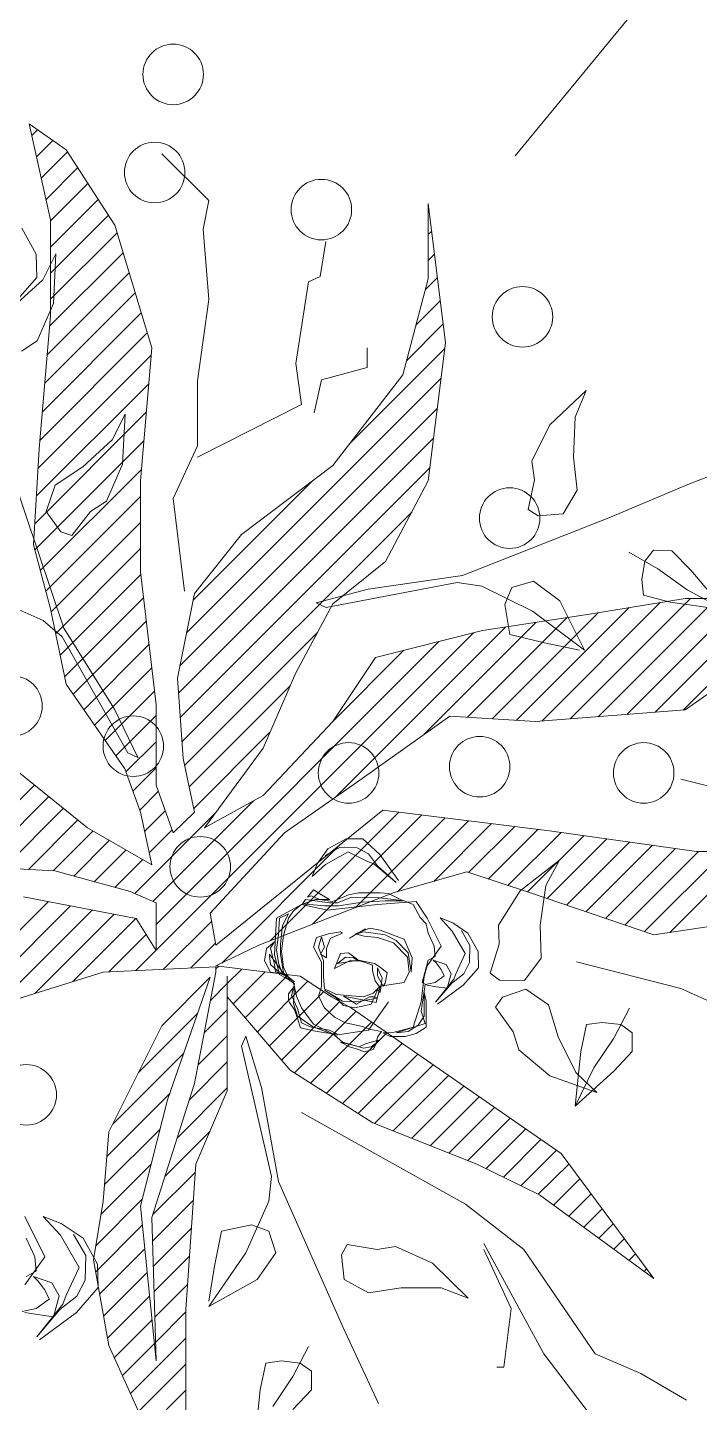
# Model space of a CAD drawing. Header units: millimetres. Extents: x -122165 to 59500, y -31598 to 53500.
# Drawn here: x 19088.7 to 19278.3, y 5046.7 to 5434.5 of the extents above; entities that cross this region are included whole.
import ezdxf

# ---------------------------------------------------------------- set-up
doc = ezdxf.new("R2010")
doc.units = ezdxf.units.MM
doc.header["$MEASUREMENT"] = 0
for name, color, linetype, lineweight in [('ARC_A_ R.C.C', 162, 'Continuous', 40), ('ARC_A_R.C.C. Hatch', 8, 'Continuous', 5), ('Lan_Planter', 74, 'Continuous', 13)]:
    doc.layers.add(name, color=color, linetype=linetype, lineweight=lineweight)

# ---------------------------------------------------------------- blocks, each defined once
blk = doc.blocks.new('ARC$1$Existing Layout$0$col gf 180116')
at = {"layer": 'ARC_A_R.C.C. Hatch'}
h = blk.add_hatch(color=256, dxfattribs=at)
h.dxf.hatch_style = 1
h.paths.add_polyline_path([(201.73999, 26.78621), (202.64, 26.78621), (202.64, 26.48621), (201.73999, 26.48621)])
edge = h.paths.add_edge_path()
edge.add_line((216.33999, 22.98621), (216.13999, 22.98621))
edge.add_line((216.13999, 22.98621), (216.13999, 25.58621))
edge.add_line((216.13999, 25.58621), (218.33999, 25.58621))
edge.add_line((218.33999, 25.58621), (218.33999, 22.98621))
edge.add_line((218.33999, 22.98621), (218.03999, 22.98621))
h.paths.add_polyline_path([(207.13999, 25.88621), (207.43999, 25.88621), (207.43999, 26.78621), (207.13999, 26.78621)])
h.paths.add_polyline_path([(208.03999, 20.48621), (208.03999, 20.78621), (207.13999, 20.78621), (207.13999, 20.48621)])
h.paths.add_polyline_path([(202.63999, 32.78621), (202.63999, 32.48621), (201.73999, 32.48621), (201.73999, 32.78621)])
h.paths.add_polyline_path([(191.23999, 20.48621), (191.23999, 20.78621), (190.33999, 20.78621), (190.33999, 20.48621)])
h.paths.add_polyline_path([(184.03999, 20.48621), (184.03999, 20.78621), (183.13999, 20.78621), (183.13999, 20.48621)])
h.paths.add_polyline_path([(220.63999, 14.18621), (220.33999, 14.18621), (220.33999, 13.28621), (220.63999, 13.28621)])
h.paths.add_polyline_path([(220.63999, 20.48621), (220.63999, 20.78621), (219.73999, 20.78621), (219.73999, 20.48621)])
h.paths.add_polyline_path([(220.63999, 25.28621), (220.63999, 25.58621), (219.73999, 25.58621), (219.73999, 25.28621)])
h.paths.add_polyline_path([(220.63999, 32.78621), (220.63999, 32.48621), (219.73999, 32.48621), (219.73999, 32.78621)])
h.paths.add_polyline_path([(220.33999, 37.28621), (220.63999, 37.28621), (220.63999, 38.18621), (220.33999, 38.18621)])
h.paths.add_polyline_path([(201.13999, 43.28621), (201.43999, 43.28621), (201.43999, 44.18621), (201.13999, 44.18621)])
h.paths.add_polyline_path([(196.33999, 43.28621), (196.63999, 43.28621), (196.63999, 44.18621), (196.33999, 44.18621)])
h.paths.add_polyline_path([(190.33999, 43.28621), (190.63999, 43.28621), (190.63999, 44.18621), (190.33999, 44.18621)])
h.paths.add_polyline_path([(207.13999, 43.28621), (207.43999, 43.28621), (207.43999, 44.18621), (207.13999, 44.18621)])
h.paths.add_polyline_path([(220.63999, 56.78621), (220.33999, 56.78621), (220.33999, 55.88621), (220.63999, 55.88621)])
h.paths.add_polyline_path([(220.33999, 50.78621), (220.63999, 50.78621), (220.63999, 49.88621), (220.33999, 49.88621)])
h.paths.add_polyline_path([(226.33999, 50.78621), (226.63999, 50.78621), (226.63999, 49.88621), (226.33999, 49.88621)])
h.paths.add_polyline_path([(220.33999, 43.28621), (220.63999, 43.28621), (220.63999, 44.18621), (220.33999, 44.18621)])
h.paths.add_polyline_path([(232.63999, 44.18621), (232.63999, 43.88621), (231.73999, 43.88621), (231.73999, 44.18621)])
h.paths.add_polyline_path([(232.63999, 50.48621), (232.63999, 50.78621), (231.73999, 50.78621), (231.73999, 50.48621)])
h.paths.add_polyline_path([(232.63999, 55.88621), (232.63999, 56.18621), (231.73999, 56.18621), (231.73999, 55.88621)])
h.paths.add_polyline_path([(213.13999, 43.28621), (213.43999, 43.28621), (213.43999, 44.18621), (213.13999, 44.18621)])
h.paths.add_polyline_path([(226.63999, 7.88621), (226.63999, 8.18621), (225.73999, 8.18621), (225.73999, 7.88621)])
h.paths.add_polyline_path([(226.63999, 13.28621), (226.63999, 13.58621), (225.73999, 13.58621), (225.73999, 13.28621)])
h.paths.add_polyline_path([(201.73999, 20.78621), (201.73999, 20.48621), (202.63999, 20.48621), (202.63999, 20.78621)])
h.paths.add_polyline_path([(184.03999, 25.88621), (184.03999, 26.18621), (183.13999, 26.18621), (183.13999, 25.88621)])
h.paths.add_polyline_path([(183.13999, 14.18621), (183.13999, 13.88621), (184.03999, 13.88621), (184.03999, 14.18621)])
h.paths.add_polyline_path([(202.63999, 13.88621), (202.63999, 14.18621), (201.73999, 14.18621), (201.73999, 13.88621)])
h.paths.add_polyline_path([(196.33999, 13.28621), (196.63999, 13.28621), (196.63999, 14.18621), (196.33999, 14.18621)])
h.paths.add_polyline_path([(190.33999, 13.28621), (190.63999, 13.28621), (190.63999, 14.18621), (190.33999, 14.18621)])
h.paths.add_polyline_path([(196.33999, 25.88621), (196.63999, 25.88621), (196.63999, 26.78621), (196.33999, 26.78621)])
h.paths.add_polyline_path([(190.33999, 25.88621), (190.63999, 25.88621), (190.63999, 26.78621), (190.33999, 26.78621)])
h.paths.add_polyline_path([(214.03999, 13.28621), (214.03999, 13.58621), (213.13999, 13.58621), (213.13999, 13.28621)])
h.paths.add_polyline_path([(213.13999, 20.78621), (213.13999, 20.48621), (214.03999, 20.48621), (214.03999, 20.78621)])
h.paths.add_polyline_path([(213.43999, 26.78621), (213.13999, 26.78621), (213.13999, 25.88621), (213.43999, 25.88621)])
h.paths.add_polyline_path([(214.03999, 32.78621), (214.03999, 32.48621), (213.13999, 32.48621), (213.13999, 32.78621)])
h.paths.add_polyline_path([(214.03999, 7.88621), (214.03999, 8.18621), (213.13999, 8.18621), (213.13999, 7.88621)])
h.paths.add_polyline_path([(226.63999, 20.48621), (226.63999, 20.78621), (225.73999, 20.78621), (225.73999, 20.48621)])
h.paths.add_polyline_path([(226.63999, 25.28621), (226.63999, 25.58621), (225.73999, 25.58621), (225.73999, 25.28621)])
h.paths.add_polyline_path([(226.63999, 32.78621), (226.63999, 32.48621), (225.73999, 32.48621), (225.73999, 32.78621)])
h.paths.add_polyline_path([(226.63999, 37.28621), (226.63999, 37.58621), (225.73999, 37.58621), (225.73999, 37.28621)])
h.paths.add_polyline_path([(225.73999, 44.18621), (225.73999, 43.88621), (226.63999, 43.88621), (226.63999, 44.18621)])
h.paths.add_polyline_path([(226.63999, 56.78621), (226.33999, 56.78621), (226.33999, 55.88621), (226.63999, 55.88621)])
h.paths.add_polyline_path([(214.03999, 55.88621), (214.03999, 56.18621), (213.13999, 56.18621), (213.13999, 55.88621)])
h.paths.add_polyline_path([(213.13999, 37.28621), (213.43999, 37.28621), (213.43999, 38.18621), (213.13999, 38.18621)])
h.paths.add_polyline_path([(214.03999, 50.78621), (213.73999, 50.78621), (213.73999, 49.88621), (214.03999, 49.88621)])
h.paths.add_polyline_path([(207.13999, 37.28621), (207.43999, 37.28621), (207.43999, 38.18621), (207.13999, 38.18621)])
h.paths.add_polyline_path([(207.13999, 49.88621), (207.43999, 49.88621), (207.43999, 50.78621), (207.13999, 50.78621)])
h.paths.add_polyline_path([(183.13999, 50.18621), (183.13999, 49.88621), (184.03999, 49.88621), (184.03999, 50.18621)])
h.paths.add_polyline_path([(183.13999, 38.18621), (183.13999, 37.88621), (184.03999, 37.88621), (184.03999, 38.18621)])
h.paths.add_polyline_path([(201.73999, 37.58621), (201.73999, 37.28621), (202.63999, 37.28621), (202.63999, 37.58621)])
h.paths.add_polyline_path([(196.33999, 37.28621), (196.63999, 37.28621), (196.63999, 38.18621), (196.33999, 38.18621)])
h.paths.add_polyline_path([(190.33999, 37.28621), (190.63999, 37.28621), (190.63999, 38.18621), (190.33999, 38.18621)])
h.paths.add_polyline_path([(201.13999, 49.88621), (201.43999, 49.88621), (201.43999, 50.78621), (201.13999, 50.78621)])
h.paths.add_polyline_path([(196.33999, 49.88621), (196.63999, 49.88621), (196.63999, 50.78621), (196.33999, 50.78621)])
h.paths.add_polyline_path([(190.33999, 49.88621), (190.63999, 49.88621), (190.63999, 50.78621), (190.33999, 50.78621)])
h.paths.add_polyline_path([(220.63999, 8.18621), (220.33999, 8.18621), (220.33999, 7.28621), (220.63999, 7.28621)])
h.paths.add_polyline_path([(195.73999, 20.48621), (195.73999, 20.78621), (196.63999, 20.78621), (196.63999, 20.48621)])
h.paths.add_polyline_path([(183.13999, 43.58621), (183.13999, 43.28621), (184.03999, 43.28621), (184.03999, 43.58621)])
blk = doc.blocks.new('ARC')
at = {"layer": 'ARC_A_ R.C.C', "extrusion": (4.48937e-09, -4.26518e-20, 1), "xscale": 999.9941761349517, "yscale": 999.9941761349517, "zscale": 999.9941761349517}
blk.add_blockref('ARC$1$Existing Layout$0$col gf 180116', (-183138.93, -13286.14, -0.89), dxfattribs=at)
blk = doc.blocks.new('b-85')
at = {"color": 97, "true_color": 0x446a2a}
for p, q in [((3.2, 499.3), (67.9, 355.8)), ((-44.5, 388.8), (-40.3, 429.5)), ((10.6, 389.1), (39.7, 418.2)), ((-255.5, 362), (-289.5, 406.5)), ((-132.5, 398.8), (-106, 342)), ((-68.9, 403.4), (-82.7, 388.8)), ((-68.9, 378.8), (-54.1, 401.1)), ((10.6, 329), (10.6, 406.5)), ((10.6, 369.7), (45.8, 404.8)), ((-327.6, 376.5), (-361.6, 396.5)), ((-82.7, 388.8), (-82.7, 375)), ((-48.8, 368.9), (-44.5, 388.8)), ((10.6, 350.3), (51.8, 391.5)), ((-80.6, 356.6), (-68.9, 378.8)), ((-293.7, 362), (-327.6, 376.5)), ((-231.1, 328.2), (-225.8, 371.9)), ((-225.8, 371.9), (-220.5, 371.9)), ((-82.7, 375), (-74.2, 368.9)), ((-74.2, 368.9), (-60.4, 367.3)), ((-60.4, 367.3), (-48.8, 368.9)), ((34.2, 354.5), (57.8, 378.1)), ((-240.7, 284.5), (-293.7, 362)), ((-211, 279.9), (-255.5, 362)), ((32.9, 367.3), (36, 260.7)), ((44.5, 252.3), (32.9, 367.3)), ((36, 336.9), (63.8, 364.7)), ((10.6, 330.9), (33.3, 353.6)), ((37.7, 319.2), (68.9, 350.4)), ((-106, 342), (-58.3, 233.9)), ((-211, 284.5), (-231.1, 328.2)), ((3.2, 220.9), (10.6, 329)), ((9.3, 310.2), (33.8, 334.7)), ((39.5, 301.6), (71.9, 334)), ((-199.3, 320.6), (-172.8, 294.5)), ((-179.2, 312.9), (-199.3, 320.6)), ((-6.4, 326.7), (-42.4, 306.8)), ((-33.9, 286.8), (-6.4, 326.7)), ((-10.6, 296.8), (-6.4, 322.9)), ((41.3, 284), (74.9, 317.6)), ((-149.5, 312.9), (-179.2, 312.9)), ((-125.1, 316.7), (-149.5, 312.9)), ((-107.1, 306.8), (-125.1, 316.7)), ((-105, 288.4), (-107.1, 306.8)), ((-42.4, 306.8), (-56.2, 286.8)), ((7.9, 289.4), (34.4, 315.9)), ((-337.2, 306), (-252.3, 243.9)), ((-268.3, 213.2), (-337.2, 306)), ((-331.8, 298.8), (-330, 300.7)), ((-15.9, 270.7), (-10.6, 296.8)), ((6.5, 268.6), (35, 297.1)), ((43.1, 266.4), (77.9, 301.2)), ((-323.6, 287.7), (-318.8, 292.5)), ((-172.8, 294.5), (-145.3, 282.2)), ((-109.2, 280.7), (-105, 288.4)), ((-56.2, 286.8), (-50.9, 270.7)), ((-50.9, 248.5), (-33.9, 286.8)), ((-315.3, 276.6), (-307.6, 284.3)), ((-307, 265.4), (-296.4, 276.1)), ((-197.2, 250.8), (-240.7, 284.5)), ((-145.3, 282.2), (-131.5, 284.5)), ((-131.5, 284.5), (-109.2, 280.7)), ((5, 247.7), (35.5, 278.2)), ((43.2, 247.1), (77.7, 281.6)), ((-298.8, 254.3), (-285.2, 267.9)), ((-50.9, 270.7), (-38.2, 266.1)), ((-38.2, 266.1), (-15.9, 270.7)), ((-290.5, 243.2), (-274, 259.7)), ((3.6, 226.9), (35.4, 258.7)), ((36, 260.7), (4.2, 161)), ((36.6, 221.1), (73.8, 258.3)), ((-282.2, 232), (-262.8, 251.5)), ((-75.3, 182.5), (-197.2, 250.8)), ((-53, 230.1), (-50.9, 248.5)), ((24.4, 173.3), (44.5, 252.3)), ((-274, 220.9), (-251.4, 243.4)), ((-264.7, 210.8), (-238.5, 237)), ((-252.3, 243.9), (-205.7, 220.9)), ((29.9, 195), (71.1, 236.2)), ((-253.3, 202.8), (-225.5, 230.6)), ((-58.3, 233.9), (-45.6, 164.1)), ((-30.7, 133.4), (-53, 230.1)), ((-7.1, 196.8), (26.3, 230.2)), ((-241.8, 194.9), (-212.5, 224.2)), ((-230.4, 186.9), (-199.1, 218.2)), ((-205.7, 220.9), (-128.3, 190.2)), ((-20.1, 166.4), (3.2, 220.9)), ((22.7, 168.4), (69.3, 215.1)), ((-112.4, 105.1), (-268.3, 213.2)), ((-218.9, 179), (-185.2, 212.7)), ((-207.5, 171), (-171.3, 207.2)), ((-196, 163.1), (-157.4, 201.7)), ((-184.6, 155.1), (-143.5, 196.2)), ((-20.1, 164.4), (17.2, 201.7)), ((67.9, 197.1), (28.6, 118.1)), ((-173.1, 147.2), (-129.6, 190.7)), ((-128.3, 190.2), (-66.8, 151.1)), ((12.3, 138.6), (65, 191.3)), ((112.9, 25.8), (278.6, 191.5)), ((-278.9, 177.9), (-307.5, 151.8)), ((-292.6, 149.5), (-278.9, 177.9)), ((-283.1, 137.3), (-278.9, 177.9)), ((-161.7, 139.2), (-117.5, 183.4)), ((-150.2, 131.3), (-105.7, 175.8)), ((-294.9, 167.8), (-259.9, 155.4)), ((-279.2, 153), (-294.9, 167.8)), ((-138.7, 123.4), (-93.8, 168.3)), ((-45.6, 164.1), (-33.9, 125.8)), ((-20.1, 145), (8.1, 173.2)), ((-20.1, 81.3), (-20.1, 166.4)), ((-7.4, 82.1), (24.4, 173.3)), ((-259.9, 155.4), (-236.8, 136)), ((-127.3, 115.4), (-82, 160.7)), ((4.2, 161), (-11.7, 78.2)), ((-307.5, 151.8), (-321.3, 137.3)), ((-307.5, 127.3), (-292.6, 149.5)), ((-266.2, 126.4), (-279.2, 153)), ((-115.8, 107.5), (-70.1, 153.2)), ((-66.8, 151.1), (-20.1, 96.6)), ((-20.1, 125.6), (1.6, 147.3)), ((1.9, 108.8), (45.8, 152.8)), ((-321.3, 137.3), (-321.3, 123.5)), ((-287.3, 117.3), (-283.1, 137.3)), ((-236.8, 136), (-232.8, 122.6)), ((-33.9, 125.8), (-30.7, 133.4)), ((-321.3, 123.5), (-312.8, 117.3)), ((-319.1, 105.1), (-307.5, 127.3)), ((-259, 102.7), (-266.2, 126.4)), ((-20.1, 106.2), (-3, 123.3)), ((-312.8, 117.3), (-299, 115.8)), ((-299, 115.8), (-287.3, 117.3)), ((-232.8, 122.6), (-219.6, 104.2)), ((28.6, 118.1), (-7.4, 82.1)), ((96.6, 28.9), (188.9, 121.2)), ((-242.2, 90.9), (-259, 102.7)), ((-219.6, 104.2), (-224.7, 97)), ((-65.5, 80.2), (-33.5, 112.2)), ((80.3, 32.1), (154.6, 106.4)), ((-224.7, 97), (-242.2, 90.9)), ((-48.2, 78.1), (-24.5, 101.8)), ((-20.1, 86.8), (-7.6, 99.3)), ((-20.1, 96.6), (-20.1, 81.3)), ((64.1, 35.2), (123.1, 94.2)), ((72.1, 78.2), (135.7, 98.2)), ((-279.9, 70.6), (-357.3, 90.5)), ((-241.1, 84.6), (-253.4, 68)), ((-222.6, 84.2), (-241.1, 84.6)), ((-215.6, 79), (-222.6, 84.2)), ((-30.9, 76), (-20.1, 86.8)), ((47.8, 38.3), (94.8, 85.3)), ((-222.4, 57.4), (-215.6, 79)), ((-203.3, -174), (47.8, 77.1)), ((-11.7, 73.6), (-74.2, 81.3)), ((-43.5, 58.3), (-11.7, 73.6)), ((-13.7, 73.9), (-11.7, 75.9)), ((-11.7, 74.4), (72.1, 78.2)), ((-11.7, 78.2), (-11.7, 74.4)), ((-11.4, 56.7), (7.1, 75.2)), ((-8.5, 40.3), (27.5, 76.2)), ((40.3, 50.2), (68.1, 78)), ((-253.4, 68), (-252.9, 43.4)), ((-104.1, -16.6), (-16, 71.5)), ((32.9, 62.1), (32.9, 26.8)), ((47.7, 38.3), (32.9, 62.1)), ((-221.9, 43.4), (-222.4, 57.4)), ((-147.6, -40.7), (-51.9, 55)), ((-11.7, 58.3), (-135.7, -42.2)), ((-7.4, 34.5), (-11.7, 58.3)), ((-437.9, 35.3), (-337.2, 50.6)), ((-409.4, -11.5), (-349.1, 48.8)), ((-390, -11.5), (-330.2, 48.3)), ((-370.6, -11.5), (-315.8, 43.3)), ((-337.2, 50.6), (-244.9, 19.2)), ((-252.9, 43.4), (-256.9, 13.9)), ((-237.8, 17.8), (-221.9, 43.4)), ((-177.4, -167.5), (32.9, 42.8)), ((-164.9, -38.6), (-83.6, 42.7)), ((-353.4, -13.7), (-301.3, 38.4)), ((-336.4, -16.1), (-286.8, 33.5)), ((-62.6, -25.3), (-7.4, 34.5)), ((131.5, 22.2), (47.7, 38.3)), ((-319.4, -18.5), (-272.4, 28.5)), ((-302.4, -20.9), (-257.9, 23.6)), ((-182.2, -36.4), (-115.3, 30.4)), ((-39.6, -49.1), (35.3, 25.8)), ((32.9, 26.8), (52, 18.4)), ((-285.4, -23.2), (-243.4, 18.7)), ((-268.3, -25.6), (-228.8, 13.9)), ((-267.2, -5), (-237.8, 17.8)), ((-256.9, 13.9), (-267.2, -5)), ((-244.9, 19.2), (-198.3, 3.8)), ((-216.7, -32.2), (-173.7, 10.8)), ((-199.4, -34.3), (-146.6, 18.5)), ((-11.3, -40.1), (48.7, 19.8)), ((42.8, -5.4), (63.5, 15.3)), ((52, 18.4), (108.1, 3.1)), ((55.1, -12.6), (78.8, 11.1)), ((-251.2, -27.9), (-214.2, 9.1)), ((-233.9, -30), (-199.6, 4.3)), ((67.4, -19.7), (94, 6.9)), ((79.7, -26.8), (109.4, 3)), ((91, -34.9), (127.8, 1.9)), ((101.7, -43.5), (146.1, 0.9)), ((108.1, 3.1), (187.7, -1.5)), ((36, -1.5), (44.5, -40.6)), ((83.8, -29.1), (36, -1.5)), ((112.5, -52.2), (164.5, -0.2)), ((123.3, -60.8), (182.8, -1.3)), ((-369, -11.5), (-493, -11.5)), ((-259.8, -26.8), (-369, -11.5)), ((20.9, -27.4), (38, -10.3)), ((-135.7, -42.2), (-259.8, -26.8)), ((-118.8, -64.4), (-62.6, -25.3)), ((-3.2, -29.1), (-46.7, -52.9)), ((-46.7, -88.2), (-3.2, -29.1)), ((20.1, -25.3), (4.2, -40.6)), ((32.9, -60.6), (20.1, -25.3)), ((26, -41.6), (41.4, -26.2)), ((143.1, -76.7), (83.8, -29.1)), ((4.2, -40.6), (12.7, -80.5)), ((44.5, -40.6), (56.2, -72.9)), ((-357.3, -65.2), (-434.7, -46)), ((-51.8, -100.1), (4.8, -43.4)), ((31.2, -55.9), (45, -42)), ((-227, -178.2), (-100.3, -51.6)), ((-46.7, -52.9), (-98.6, -108.1)), ((-66.8, -134.5), (8.2, -59.4)), ((32.9, -73.6), (50.2, -56.3)), ((32.9, -120.4), (32.9, -60.6)), ((-185.6, -112), (-118.8, -64.4)), ((32.9, -93), (55.3, -70.5)), ((-87.2, -174.2), (11.6, -75.4)), ((12.7, -80.5), (17, -140.3)), ((46.4, -81.2), (53.9, -84.7)), ((63.7, -117.3), (46.4, -81.2)), ((56.2, -72.9), (99.7, -135.7)), ((-71, -144.2), (-46.7, -88.2)), ((32.9, -112.4), (62.8, -82.4)), ((53.9, -84.7), (102.7, -171)), ((-249.9, -181.8), (-166.6, -98.5)), ((-157.5, -263.9), (13.6, -92.9)), ((34.1, -130.6), (70.7, -93.9)), ((-383.9, -199.4), (-296.2, -111.7)), ((-364.5, -199.4), (-275.2, -110.1)), ((-360.5, -116.6), (-249.2, -108.1)), ((-342.1, -196.4), (-254.2, -108.5)), ((-319, -192.7), (-235.3, -109)), ((-295.8, -188.9), (-217, -110.1)), ((-272.9, -185.3), (-198.7, -111.2)), ((-249.2, -108.1), (-185.6, -112)), ((-170.9, -296.7), (14.9, -111)), ((-151.5, -161), (-97.6, -107.1)), ((-98.6, -108.1), (-130.4, -155.7)), ((36.1, -147.9), (78.7, -105.4)), ((-439.6, -196.9), (-359.2, -116.5)), ((-428.4, -164.1), (-360.5, -116.6)), ((-422.7, -199.4), (-338.2, -114.9)), ((-403.3, -199.4), (-317.2, -113.3)), ((44.5, -219.3), (32.9, -120.4)), ((38.2, -165.3), (86.6, -116.8)), ((101.4, -177.4), (63.7, -117.3)), ((-173.6, -318.9), (16.2, -129.1)), ((40.2, -182.6), (94.5, -128.3)), ((17, -140.3), (4.2, -203.2)), ((42.3, -200), (100.8, -141.4)), ((99.7, -135.7), (111.3, -191.7)), ((-176.4, -341), (15.1, -149.5)), ((-98.6, -195.6), (-71, -144.2)), ((-285.8, -161), (-267.3, -197.8)), ((-247, -190.1), (-285.8, -161)), ((-256.1, -166.4), (-282, -161.1)), ((-130.4, -155.7), (-209.9, -175.6)), ((44.3, -217.3), (104.2, -157.4)), ((-230.2, -172.7), (-256.1, -166.4)), ((-226.5, -195.1), (-230.2, -172.7)), ((44.5, -236.5), (107.5, -173.5)), ((102.7, -171), (116.7, -183.2)), ((-209.9, -175.6), (-289.5, -187.9)), ((-179.1, -363.1), (10.2, -173.9)), ((139.1, -289.4), (101.4, -177.4)), ((116.7, -183.2), (155.1, -200)), ((-349.4, -196.8), (-389.8, -191)), ((-389.8, -191), (-364.9, -220.6)), ((-362, -205.8), (-389.8, -191)), ((-289.5, -187.9), (-360.5, -199.4)), ((-209.4, -208.5), (-247, -190.1)), ((-93.6, -192.8), (-191.1, -211.3)), ((-86.1, -196.3), (-93.6, -192.8)), ((44.5, -255.9), (110.9, -189.6)), ((111.3, -191.7), (124.1, -239.3)), ((-360.5, -199.4), (-424.1, -199.4)), ((-329.6, -201.8), (-349.4, -196.8)), ((-328.5, -213.5), (-329.6, -201.8)), ((-267.3, -197.8), (-247.9, -212.3)), ((-231.6, -207.7), (-226.5, -195.1)), ((-137.8, -227), (-98.6, -195.6)), ((-124.9, -206.5), (-86.1, -196.3)), ((-83.3, -286.7), (5.3, -198.2)), ((4.2, -203.2), (-30.7, -246.9)), ((-340.3, -221.5), (-362, -205.8)), ((-330.6, -227.2), (-328.5, -213.5)), ((-247.9, -212.3), (-231.6, -207.7)), ((-191.1, -211.3), (-209.4, -208.5)), ((-195.1, -216.5), (-124.9, -206.5)), ((11.7, -204.8), (20.1, -273.8)), ((44.5, -275.3), (114.9, -205)), ((-364.9, -220.6), (-350.8, -234.9)), ((-318.6, -234), (-340.3, -221.5)), ((-305, -260), (-195.1, -216.5)), ((43.8, -295.4), (119, -220.3)), ((44.5, -286.8), (44.5, -219.3)), ((-337, -235.4), (-330.6, -227.2)), ((-169.6, -286.8), (-137.8, -227)), ((42, -316.6), (123.1, -235.6)), ((124.1, -239.3), (119.8, -310.6)), ((-30.7, -246.9), (-98.6, -298.3)), ((40.2, -337.9), (123.1, -254.9)), ((81.5, -264.1), (95.4, -246.3)), ((95.4, -246.3), (103.7, -249.1)), ((103.7, -249.1), (114.5, -264.1)), ((-362.7, -284.3), (-305, -260)), ((-269.8, -262.4), (-280.4, -280)), ((-251.3, -261), (-269.8, -262.4)), ((-243.8, -265.5), (-251.3, -261)), ((-248.5, -287.6), (-243.8, -265.5)), ((69.8, -271.7), (81.5, -264.1)), ((114.5, -264.1), (108, -283.6)), ((20.1, -273.8), (2.1, -312.9)), ((38.3, -359.1), (121.9, -275.5)), ((57.7, -299.4), (69.8, -271.7)), ((-280.4, -280), (-277.5, -304.6)), ((108, -283.6), (87.4, -297.2)), ((-246.7, -301.5), (-248.5, -287.6)), ((-182.4, -389.6), (-169.6, -286.8)), ((36, -385.8), (44.5, -286.8)), ((36.5, -380.3), (120.7, -296.1)), ((-277.5, -304.6), (-278.7, -334.2)), ((-260, -328.6), (-246.7, -301.5)), ((-98.6, -298.3), (-150.6, -365.8)), ((2.1, -304.5), (-75.3, -343.6)), ((55.8, -336.5), (57.7, -299.4)), ((87.4, -297.2), (65.5, -317.3)), ((-181.8, -385.3), (-111.1, -314.5)), ((2.1, -312.9), (2.1, -361.2)), ((119.8, -310.6), (111.3, -409.5)), ((39.4, -396.8), (119.3, -316.9)), ((65.5, -317.3), (55.8, -336.5)), ((-287.1, -354.1), (-260, -328.6)), ((-278.7, -334.2), (-287.1, -354.1)), ((-84.8, -337.4), (-90.1, -362)), ((-75.3, -343.6), (-71, -374.2)), ((43.9, -411.7), (117.4, -338.2)), ((-150.6, -365.8), (-169.6, -437.1)), ((-90.1, -362), (-124.1, -371.2)), ((2.1, -361.2), (-6.4, -421.8)), ((48.4, -426.6), (115.6, -359.4)), ((-180.7, -403.5), (-153.3, -376.2)), ((-124.1, -371.2), (-124.1, -385.8)), ((-71, -374.2), (-80.6, -434.8)), ((63.6, -477), (36, -385.8)), ((52.9, -441.5), (113.8, -380.6)), ((121.3, -390.9), (133, -383.3)), ((-169.6, -493.1), (-182.4, -389.6)), ((109.2, -418.6), (121.3, -390.9)), ((-178.5, -420.8), (-160.4, -402.7)), ((57.4, -456.4), (112, -401.8)), ((107.3, -455.7), (109.2, -418.6)), ((111.3, -409.5), (111.3, -480.8)), ((-176.4, -438), (-167.5, -429.1)), ((-6.4, -421.8), (-2.1, -473.9)), ((61.9, -471.3), (111.3, -421.9)), ((-169.6, -437.1), (-169.6, -493.1)), ((-89.1, -438.7), (-93.3, -464.7)), ((-80.6, -434.8), (-89.1, -438.7)), ((117, -436.4), (107.3, -455.7)), ((121.5, -438), (121.9, -455.5)), ((68.3, -484.3), (111.3, -441.3)), ((-174.3, -455.3), (-169.6, -450.7)), ((-172.2, -472.6), (-169.6, -470.1)), ((75.9, -496.1), (111.3, -460.7)), ((-2.1, -473.9), (-6.4, -495.4)), ((99.7, -533), (63.6, -477)), ((83.5, -507.9), (111.3, -480.1)), ((-170, -489.9), (-169.6, -489.5)), ((111.3, -480.8), (127.2, -552.2)), ((-6.4, -495.4), (28.6, -529.9)), ((91.1, -519.7), (114.7, -496.1)), ((98.7, -531.5), (118.3, -511.9)), ((-324.4, -638.1), (-234.3, -528.4)), ((109.6, -539.9), (121.8, -527.8)), ((127.2, -552.2), (99.7, -533)), ((121.1, -547.9), (125.3, -543.7))]:
    blk.add_line(p, q, dxfattribs=at)
at = {"color": 30, "true_color": 0xef731a}
for p, q in [((67.9, 355.8), (79.5, 292.2)), ((119.5, 351.6), (92.1, 331.2)), ((102.3, 325), (121.6, 349.4)), ((121.6, 349.4), (104.3, 329)), ((92.1, 331.2), (75.9, 312.8)), ((104.3, 329), (91.7, 319.2)), ((105, 319), (109.2, 334.4)), ((109.2, 334.4), (120.9, 332.8)), ((121.9, 328.2), (112.4, 321.3)), ((120.9, 332.8), (130.4, 331.3)), ((132.5, 330.5), (121.9, 328.2)), ((91.7, 319.2), (85.5, 307.2)), ((90, 297.7), (99.7, 318.4)), ((99.7, 318.4), (102.3, 325)), ((110.3, 309.1), (105, 319)), ((112.4, 321.3), (115.6, 314.4)), ((75.9, 312.8), (76.3, 295.3)), ((85.5, 307.2), (85.2, 289)), ((124.1, 304.5), (110.3, 309.1)), ((115.6, 314.4), (120.9, 307.5)), ((115.6, 289.9), (130.4, 310.6)), ((120.9, 307.5), (124.1, 304.5)), ((103.8, 273.8), (90, 297.7)), ((129.4, 304.5), (121.9, 300.6)), ((121.9, 300.6), (123, 289.9)), ((79.5, 292.2), (72.1, 248.5)), ((76.3, 295.3), (87.1, 276)), ((85.2, 289), (94.2, 273.2)), ((130.4, 260), (115.6, 289.9)), ((123, 289.9), (129.4, 276.1)), ((87.1, 276), (103.3, 265)), ((116.9, 259.8), (103.8, 273.8)), ((103.3, 265), (116.9, 259.8)), ((72.1, 248.5), (67.9, 197.1)), ((-103.8, 100.2), (-60.4, 143.6)), ((-132.4, 128.8), (-128.7, 135.8)), ((-127.2, 133.7), (-130.9, 131)), ((-128.7, 135.8), (-122, 137.4)), ((-121.3, 134.7), (-127.2, 133.7)), ((-118.3, 133.7), (-122.8, 131.5)), ((-122, 137.4), (-117.6, 135.8)), ((-115.4, 133.1), (-121.3, 134.7)), ((-105.7, 130.4), (-118.3, 133.7)), ((-117.6, 135.8), (-110.9, 133.7)), ((-104.2, 130.4), (-115.4, 133.1)), ((-110.9, 133.7), (-104.2, 130.4)), ((-91.7, 92.8), (-51.4, 133.1)), ((-160.6, 124), (-168.1, 119.2)), ((-145.8, 123.5), (-167.3, 116.5)), ((-152.5, 126.2), (-160.6, 124)), ((-154.7, 122.4), (-145.8, 123.5)), ((-141.3, 126.2), (-152.5, 126.2)), ((-150.2, 121.3), (-144.3, 122.9)), ((-144.3, 122.9), (-136.1, 123.5)), ((-136.1, 123.5), (-141.3, 126.2)), ((-131.7, 126.7), (-134.7, 122.4)), ((-122.8, 131.5), (-132.4, 128.8)), ((-130.9, 131), (-131.7, 126.7)), ((-125, 121.3), (-100.5, 125.1)), ((-99.8, 125.1), (-105.7, 130.4)), ((-102, 124.5), (-93.1, 123.5)), ((-96.1, 121.3), (-102, 124.5)), ((-100.5, 125.1), (-84.2, 117)), ((-83.4, 118.6), (-99.8, 125.1)), ((-93.1, 123.5), (-84.2, 121.9)), ((-80, 85.1), (-42.5, 122.7)), ((-357.3, 90.5), (-410.3, 114.3)), ((-168.1, 119.2), (-168.1, 112.7)), ((-168.1, 112.7), (-168.1, 99.9)), ((-167.3, 116.5), (-164.3, 107.4)), ((-166.6, 111.1), (-162.1, 117.6)), ((-164.3, 100.4), (-158.4, 119.2)), ((-162.1, 117.6), (-154.7, 122.4)), ((-158.4, 119.2), (-150.2, 121.3)), ((-139.9, 100.4), (-125, 121.3)), ((-134.7, 122.4), (-126.5, 120.8)), ((-126.5, 120.8), (-120.6, 118.6)), ((-120.6, 118.6), (-107.9, 116)), ((-107.9, 116), (-99.8, 111.7)), ((-82.7, 119.2), (-96.1, 121.3)), ((-84.2, 121.9), (-74.5, 119.7)), ((-84.2, 117), (-75.3, 104.7)), ((-72.3, 111.1), (-83.4, 118.6)), ((-81.2, 118.6), (-82.7, 119.2)), ((-75.3, 116), (-81.2, 118.6)), ((-72.3, 105.2), (-75.3, 116)), ((-74.5, 119.7), (-72.3, 112.7)), ((-72.3, 112.7), (-70.1, 106.3)), ((-176.5, 102.2), (-195.6, 88)), ((-164.3, 107.4), (-167.3, 87.5)), ((-166.6, 93.4), (-166.6, 111.1)), ((-127.2, 102), (-122.8, 103.1)), ((-122.8, 103.1), (-114.6, 104.7)), ((-114.6, 104.7), (-106.5, 103.1)), ((-97.5, 96.6), (-112.4, 105.1)), ((-106.5, 103.1), (-101.3, 97.7)), ((-99.8, 111.7), (-92.4, 104.7)), ((-92.4, 104.7), (-87.9, 96.1)), ((-75.3, 104.7), (-71.6, 96.1)), ((-69.3, 101.5), (-72.3, 111.1)), ((-67.9, 95.6), (-72.3, 105.2)), ((-70.1, 106.3), (-66.4, 100.9)), ((-188.5, 83.6), (-175, 100.7)), ((-175, 100.7), (-187.1, 86.4)), ((-168.1, 99.9), (-166.6, 93.4)), ((-166.6, 81.6), (-164.3, 100.4)), ((-135.4, 82.7), (-133.9, 93.4)), ((-130.9, 100.9), (-133.9, 88.6)), ((-133.9, 93.4), (-131.7, 91.3)), ((-128.7, 93.9), (-133.2, 89.1)), ((-116.1, 100.4), (-131.7, 97.7)), ((-131.7, 97.7), (-129.5, 96.6)), ((-131.7, 91.3), (-130.2, 95.6)), ((-106.5, 96.1), (-130.9, 100.9)), ((-130.2, 95.6), (-127.2, 102)), ((-129.5, 96.6), (-125.8, 96.6)), ((-121.3, 96.6), (-128.7, 93.9)), ((-125.8, 96.6), (-116.1, 102)), ((-101.3, 95), (-121.3, 96.6)), ((-116.1, 102), (-106.5, 96.1)), ((-105.7, 99.9), (-116.1, 100.4)), ((-92.4, 91.8), (-105.7, 99.9)), ((-101.3, 97.7), (-92.4, 91.8)), ((-92.4, 90.7), (-101.3, 95)), ((-74.2, 81.3), (-97.5, 96.6)), ((-87.9, 96.1), (-90.1, 89.1)), ((-71.6, 96.1), (-69.3, 85.9)), ((-70.1, 88.6), (-69.3, 101.5)), ((-70.1, 87), (-67.9, 95.6)), ((-65.6, 94.5), (-70.1, 88.6)), ((-66.4, 100.9), (-65.6, 99.3)), ((-65.6, 99.3), (-65.6, 94.5)), ((-195.6, 88), (-207, 75.1)), ((-187.1, 86.4), (-195.9, 79.6)), ((-190.3, 79), (-188.5, 83.6)), ((-186.6, 79.5), (-183.6, 90.2)), ((-183.6, 90.2), (-175.5, 89.1)), ((-174.7, 85.9), (-181.4, 81.1)), ((-175.5, 89.1), (-168.8, 88)), ((-167.3, 87.5), (-174.7, 85.9)), ((-165.1, 85.9), (-169.5, 69.3)), ((-168.8, 88), (-165.1, 85.9)), ((-151.7, 85.9), (-155.4, 78.4)), ((-133.9, 88.6), (-151.7, 85.9)), ((-139.1, 78.9), (-137.6, 86.4)), ((-137.6, 86.4), (-136.1, 88.6)), ((-136.1, 88.6), (-131.7, 81.1)), ((-131.7, 75.2), (-135.4, 82.7)), ((-133.2, 89.1), (-130.2, 84.8)), ((-130.2, 84.8), (-128, 77.3)), ((-91.6, 81.6), (-92.4, 90.7)), ((-90.1, 89.1), (-90.1, 70.9)), ((-64.9, 83.2), (-70.1, 87)), ((-70.1, 85.4), (-60.4, 77.8)), ((-65.6, 82.7), (-70.1, 85.4)), ((-69.3, 85.9), (-59, 80)), ((-61.9, 74.6), (-65.6, 82.7)), ((-51.5, 65), (-64.9, 83.2)), ((-207, 75.1), (-206.7, 62.9)), ((-195.9, 79.6), (-200.2, 71.1)), ((-197.1, 64.5), (-190.3, 79)), ((-182.9, 72.5), (-186.6, 79.5)), ((-173.3, 69.3), (-182.9, 72.5)), ((-181.4, 81.1), (-179.2, 76.2)), ((-179.2, 76.2), (-175.5, 71.4)), ((-179.2, 59.1), (-168.8, 73.5)), ((-168.8, 73.5), (-166.6, 81.6)), ((-157.7, 67.6), (-156.9, 78.4)), ((-156.9, 78.4), (-154.7, 63.9)), ((-155.4, 78.4), (-154, 67.1)), ((-133.9, 74.6), (-139.1, 78.9)), ((-129.5, 71.9), (-133.9, 74.6)), ((-131.7, 81.1), (-131.7, 75.2)), ((-117.6, 69.3), (-129.5, 71.9)), ((-128, 77.3), (-128, 73)), ((-128, 73), (-122, 70.9)), ((-102, 71.9), (-117.6, 69.3)), ((-99.8, 75.7), (-107.9, 71.4)), ((-107.9, 67.1), (-102, 71.9)), ((-104.2, 64.4), (-99.8, 75.7)), ((-91.6, 69.8), (-91.6, 81.6)), ((-63.4, 81.1), (-56, 77.8)), ((-61.9, 78.9), (-63.4, 81.1)), ((-61.9, 79.5), (-57.5, 77.3)), ((-52.3, 78.4), (-61.9, 79.5)), ((-59.7, 65), (-61.9, 78.9)), ((-60.4, 62.8), (-61.9, 74.6)), ((-60.4, 77.8), (-58.2, 71.4)), ((-59, 80), (-55.2, 65.5)), ((-57.5, 77.3), (-52.3, 72.5)), ((-56, 77.8), (-55.2, 72.5)), ((-55.2, 72.5), (-53.8, 66.6)), ((-47.8, 69.8), (-52.3, 78.4)), ((-52.3, 72.5), (-51.5, 66)), ((-206.7, 62.9), (-199.1, 49.4)), ((-200.2, 71.1), (-200.5, 58.4)), ((-187.4, 47.8), (-197.1, 64.5)), ((-175.5, 71.4), (-173.3, 69.3)), ((-169.5, 69.3), (-174.7, 66.6)), ((-174.7, 66.6), (-174, 59.1)), ((-151.7, 53.7), (-157.7, 67.6)), ((-154.7, 63.9), (-145.8, 54.8)), ((-154, 67.1), (-143.6, 56.4)), ((-122, 70.9), (-118.3, 69.8)), ((-118.3, 69.8), (-110.2, 63.9)), ((-117.6, 69.8), (-113.9, 67.6)), ((-110.9, 69.8), (-117.6, 69.8)), ((-113.9, 67.6), (-107.9, 67.1)), ((-107.9, 71.4), (-110.9, 69.8)), ((-110.2, 63.9), (-104.2, 64.4)), ((-93.8, 67.6), (-89.4, 65)), ((-93.8, 60.7), (-93.8, 67.6)), ((-89.4, 65), (-92.4, 59.6)), ((-87.9, 59.6), (-91.6, 69.8)), ((-90.1, 70.9), (-84.2, 59.6)), ((-61.9, 51), (-60.4, 62.8)), ((-59.7, 57.4), (-59.7, 65)), ((-58.2, 71.4), (-56.7, 61.7)), ((-56.7, 61.7), (-58.2, 50.5)), ((-55.2, 65.5), (-56.7, 38.1)), ((-53.8, 66.6), (-52.3, 60.1)), ((-51.5, 66), (-51.5, 65)), ((-49.3, 60.7), (-47.8, 69.8)), ((-200.5, 58.4), (-194.2, 47.4)), ((-168.8, 38.1), (-179.2, 59.1)), ((-174, 59.1), (-169.5, 49.4)), ((-133.9, 47.2), (-151.7, 53.7)), ((-145.8, 54.8), (-137.6, 50.5)), ((-144.2, 19.2), (-43.5, 58.3)), ((-143.6, 56.4), (-131.7, 52.6)), ((-131.7, 52.6), (-122, 51.5)), ((-110.9, 53.1), (-122.8, 46.2)), ((-122, 51.5), (-115.4, 49.9)), ((-116.8, 49.9), (-110.9, 53.1)), ((-105.7, 49.4), (-96.8, 53.1)), ((-96.8, 53.1), (-93.8, 60.7)), ((-86.4, 52.6), (-95.3, 49.9)), ((-92.4, 59.6), (-90.1, 52.1)), ((-90.1, 52.1), (-87.9, 59.6)), ((-84.2, 59.6), (-86.4, 52.6)), ((-61.2, 43.5), (-59.7, 57.4)), ((-55.2, 55.8), (-49.3, 60.7)), ((-52.3, 60.1), (-55.2, 55.8)), ((-199.1, 49.4), (-187.8, 41.6)), ((-187.8, 41.6), (-178.3, 38)), ((-178.3, 38), (-187.4, 47.8)), ((-169.5, 49.4), (-168.1, 42.4)), ((-168.1, 42.4), (-163.6, 37.6)), ((-137.6, 50.5), (-121.3, 48.3)), ((-125.8, 45.6), (-133.9, 47.2)), ((-115.4, 49.9), (-125.8, 45.6)), ((-121.3, 48.3), (-116.8, 49.9)), ((-104.2, 48.3), (-105.7, 49.4)), ((-95.3, 49.9), (-104.2, 48.3)), ((-65.6, 38.1), (-61.9, 51)), ((-65.6, 34.9), (-61.2, 43.5)), ((-58.2, 50.5), (-59, 38.1)), ((-160.6, 25.8), (-168.8, 38.1)), ((-163.6, 37.6), (-158.4, 27.9)), ((-94.6, 32.2), (-131.7, 27.9)), ((-75.3, 27.9), (-94.6, 32.2)), ((-56.7, 38.1), (-75.3, 27.9)), ((-75.3, 27.9), (-69.3, 32.7)), ((-69.3, 32.7), (-65.6, 38.1)), ((-59, 38.1), (-65.6, 34.9)), ((-131.7, 27.9), (-160.6, 25.8)), ((-158.4, 27.9), (-151.7, 25.2)), ((-151.7, 25.2), (-143.6, 24.2)), ((-151, 25.2), (-139.9, 19.9)), ((-137.6, 25.2), (-151, 25.2)), ((-143.6, 24.2), (-133.2, 23.1)), ((-120.6, 26.3), (-137.6, 25.2)), ((-133.2, 23.1), (-112.4, 22.5)), ((-112.4, 27.4), (-120.6, 26.3)), ((-117.6, 19.3), (-110.2, 20.9)), ((-102.7, 29), (-112.4, 27.4)), ((-112.4, 22.5), (-102, 26.8)), ((-110.2, 20.9), (-102, 24.2)), ((-92.4, 29), (-102.7, 29)), ((-102, 26.8), (-96.1, 26.8)), ((-102, 24.2), (-98.3, 25.8)), ((-98.3, 25.8), (-88.6, 24.2)), ((-96.1, 26.8), (-78.2, 24.2)), ((-96.1, 24.2), (-85.7, 24.2)), ((-90.1, 20.9), (-96.1, 24.2)), ((-76, 27.4), (-92.4, 29)), ((-84.2, 17.2), (-90.1, 20.9)), ((-88.6, 24.2), (-82.7, 21.5)), ((-85.7, 24.2), (-75.3, 27.9)), ((-79.7, 22.5), (-84.2, 17.2)), ((-82.7, 21.5), (-79.7, 22.5)), ((-78.2, 24.2), (-76, 27.4)), ((-198.3, 3.8), (-144.2, 19.2)), ((-147.4, 10.2), (-133.5, -9.2)), ((-145.8, 11.7), (-131.8, -0.7)), ((-129, -2.1), (-145.8, 11.7)), ((-139.9, 19.9), (-133.9, 19.3)), ((-133.9, 19.3), (-127.2, 19.3)), ((-127.2, 19.3), (-117.6, 19.3)), ((-83.2, 7.2), (-93.2, -1.8)), ((-87, -2.2), (-83.2, 7.2)), ((-133.5, -9.2), (-120.9, -20.8)), ((-131.8, -0.7), (-125.1, -9.6)), ((-124.4, -4), (-129, -2.1)), ((-125.1, -9.6), (-116.8, -14.1)), ((-110.1, -11.1), (-124.4, -4)), ((-93.2, -1.8), (-110.1, -11.1)), ((-104, -14.6), (-92.9, -8.5)), ((-95, -13.4), (-87, -2.2)), ((-116.8, -14.1), (-104, -14.6)), ((-108.6, -20.7), (-95, -13.4)), ((-120.9, -20.8), (-108.6, -20.7)), ((-350.8, -234.9), (-337, -235.4)), ((-442.2, -315.2), (-362.7, -284.3)), ((138.9, -416.4), (117, -436.4)), ((137.7, -419.6), (121.5, -438)), ((121.9, -455.5), (132.7, -474.8))]:
    blk.add_line(p, q, dxfattribs=at)
blk.add_circle((129.4, 169.5), 22.5, dxfattribs=at)
at = {"color": 97, "true_color": 0x446a2a}
for centre in [(0, 0), (-329.8, -69.8), (-110.3, -69.8), (-207.8, -74.4), (49.8, -89.7), (140, -119.6), (-230.1, -259.2), (-239.6, -408.8), (-90.1, -488.5), (33.9, -516.1), (20.1, -589)]:
    blk.add_circle(centre, 22.5, dxfattribs=at)
blk = doc.blocks.new('ARC$0$Existing Layout$0$col gf 180116')
at = {"true_color": 0x3d3dff}
h = blk.add_hatch(color=160, dxfattribs=at)
h.dxf.hatch_style = 1
h.paths.add_polyline_path([(201.73999, 26.78621), (202.64, 26.78621), (202.64, 26.48621), (201.73999, 26.48621)])
edge = h.paths.add_edge_path()
edge.add_line((216.33999, 22.98621), (216.13999, 22.98621))
edge.add_line((216.13999, 22.98621), (216.13999, 25.58621))
edge.add_line((216.13999, 25.58621), (218.33999, 25.58621))
edge.add_line((218.33999, 25.58621), (218.33999, 22.98621))
edge.add_line((218.33999, 22.98621), (218.03999, 22.98621))
h.paths.add_polyline_path([(207.13999, 25.88621), (207.43999, 25.88621), (207.43999, 26.78621), (207.13999, 26.78621)])
h.paths.add_polyline_path([(208.03999, 20.48621), (208.03999, 20.78621), (207.13999, 20.78621), (207.13999, 20.48621)])
h.paths.add_polyline_path([(202.63999, 32.78621), (202.63999, 32.48621), (201.73999, 32.48621), (201.73999, 32.78621)])
h.paths.add_polyline_path([(191.23999, 20.48621), (191.23999, 20.78621), (190.33999, 20.78621), (190.33999, 20.48621)])
h.paths.add_polyline_path([(184.03999, 20.48621), (184.03999, 20.78621), (183.13999, 20.78621), (183.13999, 20.48621)])
h.paths.add_polyline_path([(220.63999, 14.18621), (220.33999, 14.18621), (220.33999, 13.28621), (220.63999, 13.28621)])
h.paths.add_polyline_path([(220.63999, 20.48621), (220.63999, 20.78621), (219.73999, 20.78621), (219.73999, 20.48621)])
h.paths.add_polyline_path([(220.63999, 25.28621), (220.63999, 25.58621), (219.73999, 25.58621), (219.73999, 25.28621)])
h.paths.add_polyline_path([(220.63999, 32.78621), (220.63999, 32.48621), (219.73999, 32.48621), (219.73999, 32.78621)])
h.paths.add_polyline_path([(220.33999, 37.28621), (220.63999, 37.28621), (220.63999, 38.18621), (220.33999, 38.18621)])
h.paths.add_polyline_path([(201.13999, 43.28621), (201.43999, 43.28621), (201.43999, 44.18621), (201.13999, 44.18621)])
h.paths.add_polyline_path([(196.33999, 43.28621), (196.63999, 43.28621), (196.63999, 44.18621), (196.33999, 44.18621)])
h.paths.add_polyline_path([(190.33999, 43.28621), (190.63999, 43.28621), (190.63999, 44.18621), (190.33999, 44.18621)])
h.paths.add_polyline_path([(207.13999, 43.28621), (207.43999, 43.28621), (207.43999, 44.18621), (207.13999, 44.18621)])
h.paths.add_polyline_path([(220.63999, 56.78621), (220.33999, 56.78621), (220.33999, 55.88621), (220.63999, 55.88621)])
h.paths.add_polyline_path([(220.33999, 50.78621), (220.63999, 50.78621), (220.63999, 49.88621), (220.33999, 49.88621)])
h.paths.add_polyline_path([(226.33999, 50.78621), (226.63999, 50.78621), (226.63999, 49.88621), (226.33999, 49.88621)])
h.paths.add_polyline_path([(220.33999, 43.28621), (220.63999, 43.28621), (220.63999, 44.18621), (220.33999, 44.18621)])
h.paths.add_polyline_path([(232.63999, 44.18621), (232.63999, 43.88621), (231.73999, 43.88621), (231.73999, 44.18621)])
h.paths.add_polyline_path([(232.63999, 50.48621), (232.63999, 50.78621), (231.73999, 50.78621), (231.73999, 50.48621)])
h.paths.add_polyline_path([(232.63999, 55.88621), (232.63999, 56.18621), (231.73999, 56.18621), (231.73999, 55.88621)])
h.paths.add_polyline_path([(213.13999, 43.28621), (213.43999, 43.28621), (213.43999, 44.18621), (213.13999, 44.18621)])
h.paths.add_polyline_path([(226.63999, 7.88621), (226.63999, 8.18621), (225.73999, 8.18621), (225.73999, 7.88621)])
h.paths.add_polyline_path([(226.63999, 13.28621), (226.63999, 13.58621), (225.73999, 13.58621), (225.73999, 13.28621)])
h.paths.add_polyline_path([(201.73999, 20.78621), (201.73999, 20.48621), (202.63999, 20.48621), (202.63999, 20.78621)])
h.paths.add_polyline_path([(184.03999, 25.88621), (184.03999, 26.18621), (183.13999, 26.18621), (183.13999, 25.88621)])
h.paths.add_polyline_path([(183.13999, 14.18621), (183.13999, 13.88621), (184.03999, 13.88621), (184.03999, 14.18621)])
h.paths.add_polyline_path([(202.63999, 13.88621), (202.63999, 14.18621), (201.73999, 14.18621), (201.73999, 13.88621)])
h.paths.add_polyline_path([(196.33999, 13.28621), (196.63999, 13.28621), (196.63999, 14.18621), (196.33999, 14.18621)])
h.paths.add_polyline_path([(190.33999, 13.28621), (190.63999, 13.28621), (190.63999, 14.18621), (190.33999, 14.18621)])
h.paths.add_polyline_path([(196.33999, 25.88621), (196.63999, 25.88621), (196.63999, 26.78621), (196.33999, 26.78621)])
h.paths.add_polyline_path([(190.33999, 25.88621), (190.63999, 25.88621), (190.63999, 26.78621), (190.33999, 26.78621)])
h.paths.add_polyline_path([(214.03999, 13.28621), (214.03999, 13.58621), (213.13999, 13.58621), (213.13999, 13.28621)])
h.paths.add_polyline_path([(213.13999, 20.78621), (213.13999, 20.48621), (214.03999, 20.48621), (214.03999, 20.78621)])
h.paths.add_polyline_path([(213.43999, 26.78621), (213.13999, 26.78621), (213.13999, 25.88621), (213.43999, 25.88621)])
h.paths.add_polyline_path([(214.03999, 32.78621), (214.03999, 32.48621), (213.13999, 32.48621), (213.13999, 32.78621)])
h.paths.add_polyline_path([(214.03999, 7.88621), (214.03999, 8.18621), (213.13999, 8.18621), (213.13999, 7.88621)])
h.paths.add_polyline_path([(226.63999, 20.48621), (226.63999, 20.78621), (225.73999, 20.78621), (225.73999, 20.48621)])
h.paths.add_polyline_path([(226.63999, 25.28621), (226.63999, 25.58621), (225.73999, 25.58621), (225.73999, 25.28621)])
h.paths.add_polyline_path([(226.63999, 32.78621), (226.63999, 32.48621), (225.73999, 32.48621), (225.73999, 32.78621)])
h.paths.add_polyline_path([(226.63999, 37.28621), (226.63999, 37.58621), (225.73999, 37.58621), (225.73999, 37.28621)])
h.paths.add_polyline_path([(225.73999, 44.18621), (225.73999, 43.88621), (226.63999, 43.88621), (226.63999, 44.18621)])
h.paths.add_polyline_path([(226.63999, 56.78621), (226.33999, 56.78621), (226.33999, 55.88621), (226.63999, 55.88621)])
h.paths.add_polyline_path([(214.03999, 55.88621), (214.03999, 56.18621), (213.13999, 56.18621), (213.13999, 55.88621)])
h.paths.add_polyline_path([(213.13999, 37.28621), (213.43999, 37.28621), (213.43999, 38.18621), (213.13999, 38.18621)])
h.paths.add_polyline_path([(214.03999, 50.78621), (213.73999, 50.78621), (213.73999, 49.88621), (214.03999, 49.88621)])
h.paths.add_polyline_path([(207.13999, 37.28621), (207.43999, 37.28621), (207.43999, 38.18621), (207.13999, 38.18621)])
h.paths.add_polyline_path([(207.13999, 49.88621), (207.43999, 49.88621), (207.43999, 50.78621), (207.13999, 50.78621)])
h.paths.add_polyline_path([(183.13999, 50.18621), (183.13999, 49.88621), (184.03999, 49.88621), (184.03999, 50.18621)])
h.paths.add_polyline_path([(183.13999, 38.18621), (183.13999, 37.88621), (184.03999, 37.88621), (184.03999, 38.18621)])
h.paths.add_polyline_path([(201.73999, 37.58621), (201.73999, 37.28621), (202.63999, 37.28621), (202.63999, 37.58621)])
h.paths.add_polyline_path([(196.33999, 37.28621), (196.63999, 37.28621), (196.63999, 38.18621), (196.33999, 38.18621)])
h.paths.add_polyline_path([(190.33999, 37.28621), (190.63999, 37.28621), (190.63999, 38.18621), (190.33999, 38.18621)])
h.paths.add_polyline_path([(201.13999, 49.88621), (201.43999, 49.88621), (201.43999, 50.78621), (201.13999, 50.78621)])
h.paths.add_polyline_path([(196.33999, 49.88621), (196.63999, 49.88621), (196.63999, 50.78621), (196.33999, 50.78621)])
h.paths.add_polyline_path([(190.33999, 49.88621), (190.63999, 49.88621), (190.63999, 50.78621), (190.33999, 50.78621)])
h.paths.add_polyline_path([(220.63999, 8.18621), (220.33999, 8.18621), (220.33999, 7.28621), (220.63999, 7.28621)])
h.paths.add_polyline_path([(195.73999, 20.48621), (195.73999, 20.78621), (196.63999, 20.78621), (196.63999, 20.48621)])
h.paths.add_polyline_path([(183.13999, 43.58621), (183.13999, 43.28621), (184.03999, 43.28621), (184.03999, 43.58621)])

msp = doc.modelspace()

# ---------------------------------------------------------------- block references
msp.add_blockref('ARC', (0, 0))
at = {"layer": 'ARC_A_ R.C.C', "xscale": 999.9941761349517, "yscale": 999.9941761349517, "zscale": 999.9941761349517}
msp.add_blockref('ARC$0$Existing Layout$0$col gf 180116', (-183138.93, -13286.14, -0.89), dxfattribs=at)
at = {"layer": 'Lan_Planter', "xscale": 0.3794487534784165, "yscale": 0.3794487534784165, "zscale": 0.3794487534784165, "rotation": 180}
msp.add_blockref('b-85', (19137.4, 5197.75, 0.6), dxfattribs=at)

doc.saveas('drawing.dxf')
